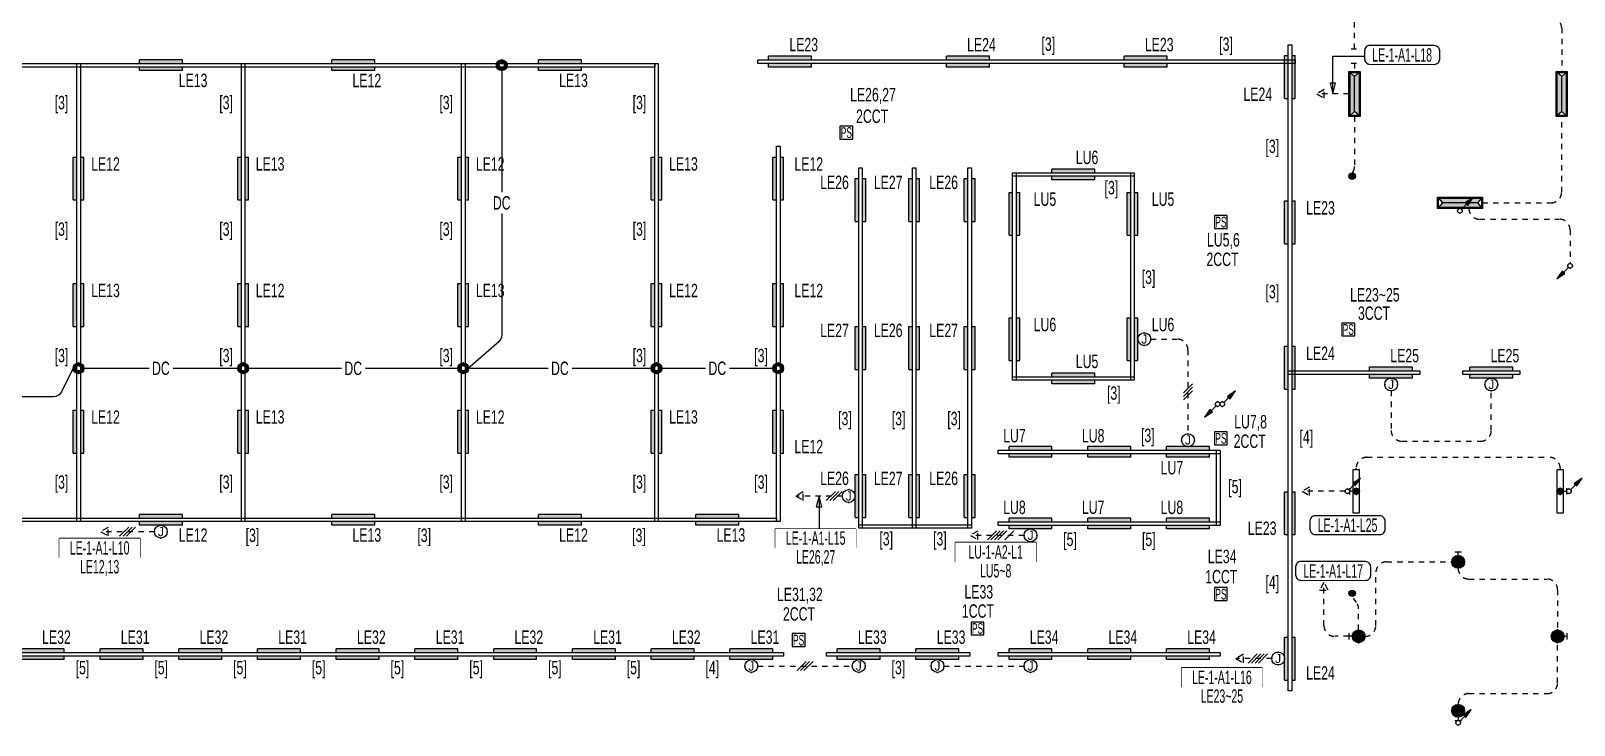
# Model space of a CAD drawing. Header units: millimetres. Extents: x 86947 to 500447, y -530175 to 1059536.
# Drawn here: x 308816 to 351941, y -323880 to -304490 of the extents above; entities that cross this region are included whole.
import ezdxf
from ezdxf.enums import TextEntityAlignment as Align

# ---------------------------------------------------------------- set-up
doc = ezdxf.new("R2010")
doc.units = ezdxf.units.MM
doc.header["$LTSCALE"] = 150
doc.set_wipeout_variables(frame=1)
doc.linetypes.add('D1', pattern=[3, 1, -1, 1])
for name, color, linetype in [('------01 Distribution Panel', 3, 'Continuous'), ('------03 Lighting Fixture', 3, 'Continuous'), ('------04 Lighting Switch', 2, 'Continuous'), ('------04 Number of Strands (가닥수)', 1, 'Continuous'), ('-----20 General Symbol', 3, 'Continuous'), ('-----23 Concealed or Exposed Wire', 4, 'D1'), ('-----25 Emergency Lighting Embeded Wire in Ceiling or Wall', 1, 'Continuous'), ('-----28 Race Way', 1, 'Continuous'), ('-----29 Indicator', 1, 'Continuous')]:
    doc.layers.add(name, color=color, linetype=linetype)
doc.styles.add('ELEC', font='')
doc.styles.get('ELEC').set_extended_font_data('Dotum')

# ---------------------------------------------------------------- blocks, each defined once
blk = doc.blocks.new('D12')
at = {"linetype": 'Continuous'}
blk.add_lwpolyline([(600, -90), (600, 90), (-600, 90), (-600, -90)], close=True, dxfattribs=at)
blk.add_circle((0, 0), 90, dxfattribs=at)
for p in [(-90, 0), (0, 90), (90, 0), (0, -90)]:
    blk.add_point(p)
blk = doc.blocks.new('E13')
at = {"layer": '------03 Lighting Fixture'}
blk.add_hatch(color=256, dxfattribs=at).paths.add_polyline_path([(-90, 180, 1), (90, 180, 1)])
for p, q in [((90, 0), (-90, 0)), ((0, 90), (0, 0))]:
    blk.add_line(p, q, dxfattribs=at)
blk.add_blockref('D12', (0, 180), dxfattribs=at)
blk = doc.blocks.new('D01')
at = {"linetype": 'Continuous'}
blk.add_circle((0, 0), 150, dxfattribs=at)
for p in [(-150, 0), (0, 150), (150, 0), (0, -150)]:
    blk.add_point(p)
blk = doc.blocks.new('E01')
h = blk.add_hatch(color=256)
edge = h.paths.add_edge_path(flags=17)
edge.add_arc((0, 0), 75, 0, 360)
edge = h.paths.add_edge_path()
edge.add_arc((0, 0), 150, 0, 360)
blk.add_blockref('D01', (0, 0))
at = {"xscale": 0.5, "yscale": 0.5, "zscale": 0.5}
blk.add_blockref('D01', (0, 0), dxfattribs=at)
blk = doc.blocks.new('*U15')
blk.add_lwpolyline([(150, 0), (-150, 0), (-150, -300), (150, -300)], close=True)
at = {"style": 'ELEC', "width": 0.6}
blk.add_text('PS', height=250, dxfattribs=at).set_placement((0, -150), align=Align.MIDDLE)
blk = doc.blocks.new('*U12')
h = blk.add_hatch(color=256)
edge = h.paths.add_edge_path()
edge.add_arc((0, -75), 75, 0, 360)
blk.add_circle((0, -75), 75)
blk = doc.blocks.new('E17')
h = blk.add_hatch(color=256)
h.paths.add_polyline_path([(600, 100), (-600, 100), (-600, 0), (600, 0)])
h.paths.add_polyline_path([(600, -100), (-600, -100), (-600, -200), (600, -200)])
for p, q in [((-600, 100), (600, 100)), ((-600, 100), (-600, 0)), ((600, 100), (600, 0)), ((600, 100), (600, 0)), ((-600, -100), (-600, -200)), ((-600, -200), (600, -200)), ((600, -100), (600, -200))]:
    blk.add_line(p, q)
blk = doc.blocks.new('벽부 비상등')
h = blk.add_hatch(color=0)
h.dxf.hatch_style = 1
h.paths.add_polyline_path([(0, 488), (-128, 600), (-128, -600), (0, -488)])
h = blk.add_hatch(color=0)
h.dxf.hatch_style = 1
h.paths.add_polyline_path([(128, 600), (0, 488), (0, -488), (128, -600)])
at = {"color": 1}
for p, q in [((-128, 600), (0, 488)), ((0, 488), (128, 600)), ((0, -488), (0, 488)), ((-128, -600), (0, -488)), ((0, -488), (128, -600))]:
    blk.add_line(p, q, dxfattribs=at)
blk.add_lwpolyline([(158, -630), (158, 630), (-158, 630), (-158, -630)], close=True)
blk.add_lwpolyline([(128, -600), (128, 600), (-128, 600), (-128, -600)], close=True, dxfattribs=at)
blk = doc.blocks.new('D06')
for p, q in [((-75, 0), (0, 0)), ((0, -75), (0, 75))]:
    blk.add_line(p, q)
at = {"linetype": 'Continuous'}
blk.add_circle((-225, 0), 150, dxfattribs=at)
for p in [(-375, 0), (-225, 150), (-75, 0), (-225, -150)]:
    blk.add_point(p)
blk = doc.blocks.new('E06')
blk.add_hatch(color=256).paths.add_polyline_path([(-75, 0, 1), (-375, 0, 1)])
blk.add_blockref('D06', (0, 0))
blk = doc.blocks.new('O01')
blk.add_hatch(color=256).paths.add_polyline_path([(-149, -218), (-218, -149), (-368, -368)])
blk.add_line((-46, -46), (-184, -184))
blk.add_lwpolyline([(-368, -368), (-149, -218), (-218, -149), (-368, -368)])
blk.add_circle((0, 0), 65)
for p in [(-65, 0), (-65, 0), (0, 65), (0, 65), (65, 0), (65, 0), (0, -65), (0, -65)]:
    blk.add_point(p)
blk = doc.blocks.new('O04')
blk.add_circle((0, 0), 150)
for p in [(-150, 0), (0, 150), (150, 0), (0, -150)]:
    blk.add_point(p)
at = {"style": 'ELEC'}
blk.add_text('J', height=214, dxfattribs=at).set_placement((0, 0), align=Align.MIDDLE)
blk = doc.blocks.new('*U44')
at = {"color": 0}
for p, q in [((-186, -106), (26, 106)), ((-106, -106), (106, 106)), ((-26, -106), (186, 106))]:
    blk.add_line(p, q, dxfattribs=at)
blk = doc.blocks.new('O07')
blk.add_lwpolyline([(0, -100), (173, 0), (0, 100)], close=True)
blk = doc.blocks.new('*U46')
at = {"color": 0}
for p, q in [((-306, -106), (-94, 106)), ((-226, -106), (-14, 106)), ((-146, -106), (66, 106)), ((-66, -106), (146, 106)), ((94, -106), (306, 106))]:
    blk.add_line(p, q, dxfattribs=at)
blk = doc.blocks.new('*U47')
at = {"color": 0}
for p, q in [((-226, -106), (-14, 106)), ((-146, -106), (66, 106)), ((-66, -106), (146, 106)), ((14, -106), (226, 106))]:
    blk.add_line(p, q, dxfattribs=at)

msp = doc.modelspace()

# ---------------------------------------------------------------- linework, layer by layer
at = {"layer": '------01 Distribution Panel', "color": 1, "elevation": 0}
for points in [[(309611, -319193), (311866, -319193), (311866, -318668), (309611, -318668)], [(329618, -318919), (331873, -318919), (331873, -318394), (329618, -318394)], [(334649, -319306), (336904, -319306), (336904, -318781), (334649, -318781)], [(340971, -322808), (343226, -322808), (343226, -322283), (340971, -322283)]]:
    msp.add_lwpolyline(points, close=True, dxfattribs=at)
at = {"layer": '-----23 Concealed or Exposed Wire', "elevation": 0}
for points in [[(345808, -304994), (345808, -303408, -0.414214), (346108, -303108), (348120, -303108)], [(349380, -303108), (350530, -303108, -0.414214), (350830, -303408), (350830, -303808, 0.414214), (351130, -304108), (351293, -304108, -0.414214), (351593, -304408), (351593, -305620)], [(345808, -306880), (345808, -308265, -0.137857), (345764, -308421), (345740, -308460)], [(349380, -309293), (351293, -309293, 0.414214), (351593, -308993), (351593, -306880)], [(349000, -309450, 0.414214), (349300, -309750), (351528, -309750, -0.414214), (351828, -310050), (351828, -310972)], [(340110, -313100), (340850, -313100, -0.414214), (341150, -313400), (341150, -315740)], [(346827, -314545), (346827, -315650, 0.414214), (347127, -315950), (349327, -315950, 0.414214), (349627, -315650), (349627, -314545)], [(345850, -316750), (345850, -316700, -0.414214), (346150, -316400), (351250, -316400, -0.414214), (351550, -316700), (351550, -316750)], [(346100, -321400, 0.414214), (346400, -321100), (346400, -319620, -0.414214), (346700, -319320), (348520, -319320)], [(348700, -319500, 0.414214), (349000, -319800), (351180, -319800, -0.414214), (351480, -320100), (351480, -321220)], [(345650, -321400), (345250, -321400, -0.414214), (344950, -321100), (344950, -319900)], [(345920, -321220), (345920, -320635, 0.158261), (345863, -320459), (345740, -320290)], [(348700, -323300, -0.414214), (349000, -323000), (351180, -323000, 0.414214), (351480, -322700), (351480, -321580)]]:
    msp.add_lwpolyline(points, format="xyb", dxfattribs=at)
for points in [[(345708, -304994), (345908, -304994)], [(345708, -305394), (345908, -305394)], [(345808, -305394), (345808, -305620)], [(345650, -306250), (344750, -306250)], [(345540, -317350), (344340, -317350)], [(331490, -317483), (330190, -317483)], [(312269, -318477), (310769, -318477)], [(336570, -318580), (335070, -318580)], [(343490, -322020), (342490, -322020)], [(329130, -322230), (331770, -322230)], [(334330, -322230), (336570, -322230)]]:
    msp.add_lwpolyline(points, dxfattribs=at)
at = {"layer": '-----25 Emergency Lighting Embeded Wire in Ceiling or Wall'}
for p, q in [((310299, -313913), (312121, -313913)), ((312792, -313913), (314599, -313913)), ((314899, -313913), (317496, -313913)), ((318167, -313913), (320749, -313913)), ((321049, -313913), (323271, -313913)), ((323942, -313913), (326149, -313913)), ((326449, -313913), (327671, -313913)), ((328343, -313913), (329550, -313913))]:
    msp.add_line(p, q, dxfattribs=at)
at = {"layer": '-----25 Emergency Lighting Embeded Wire in Ceiling or Wall', "elevation": 0}
msp.add_lwpolyline([(321974, -305600), (321974, -308997)], dxfattribs=at)
for points in [[(321974, -309590), (321974, -312987, -0.215614), (321889, -313175), (321049, -313913)], [(309999, -313913), (309668, -314575, -0.284079), (309444, -314713), (307367, -314713)]]:
    msp.add_lwpolyline(points, format="xyb", dxfattribs=at)
at = {"layer": '-----28 Race Way', "elevation": 0}
for points in [[(344050, -304880), (344050, -322920), (343950, -322920), (343950, -304880)], [(329133, -305300), (344150, -305300), (344150, -305400), (329133, -305400)], [(299449, -305400), (326249, -305400), (326249, -305500), (299449, -305500)], [(310199, -305400), (310199, -318197), (310099, -318197), (310099, -305400)], [(314799, -305400), (314799, -318197), (314699, -318197), (314699, -305400)], [(320949, -305400), (320949, -318197), (320849, -318197), (320849, -305400)], [(326349, -305400), (326349, -318197), (326249, -318197), (326249, -305400)], [(329750, -307713), (329750, -318197), (329650, -318197), (329650, -307713)], [(332050, -318383), (331950, -318383), (331950, -308317), (332050, -308317)], [(333550, -318383), (333450, -318383), (333450, -308317), (333550, -308317)], [(335100, -318383), (335000, -318383), (335000, -308317), (335100, -308317)], [(336250, -308450), (339650, -308450), (339650, -308550), (336250, -308550)], [(336350, -314250), (336250, -314250), (336250, -308450), (336350, -308450)], [(339650, -314250), (339550, -314250), (339550, -308450), (339650, -308450)], [(336250, -314150), (339650, -314150), (339650, -314250), (336250, -314250)], [(343950, -313985), (347627, -313985), (347627, -314085), (343950, -314085)], [(348827, -313985), (350427, -313985), (350427, -314085), (348827, -314085)], [(335850, -316200), (342050, -316200), (342050, -316300), (335850, -316300)], [(342050, -316200), (342050, -318300), (341950, -318300), (341950, -316200)], [(284150, -318097), (329648, -318097), (329648, -318197), (284150, -318197)], [(335850, -318200), (342050, -318200), (342050, -318300), (335850, -318300)], [(331950, -318283), (335100, -318283), (335100, -318383), (331950, -318383)], [(284050, -321850), (329850, -321850), (329850, -321950), (284050, -321950)]]:
    msp.add_lwpolyline(points, close=True, dxfattribs=at)
at = {"layer": '-----28 Race Way'}
for points in [[(331050, -321850), (335050, -321850), (335050, -321950), (331050, -321950)], [(335850, -321850), (342050, -321850), (342050, -321950), (335850, -321950)]]:
    msp.add_lwpolyline(points, close=True, dxfattribs=at)
at = {"layer": '-----29 Indicator'}
for p, q in [((345200, -306250), (345200, -305194)), ((345200, -305194), (346085, -305194))]:
    msp.add_line(p, q, dxfattribs=at)
at = {"layer": '-----29 Indicator', "color": 1}
for p, q in [((345275, -305950), (345125, -305950)), ((345125, -305950), (345200, -306250)), ((345200, -306250), (345275, -305950)), ((330840, -317483), (330765, -317783)), ((330765, -317783), (330915, -317783)), ((330915, -317783), (330840, -317483))]:
    msp.add_line(p, q, dxfattribs=at)
at = {"color": 1, "linetype": 'Continuous', "elevation": 0}
for points in [[(346085, -305271, 0.414214), (346235, -305421), (348035, -305426, 0.414214), (348185, -305276), (348185, -305051, 0.414214), (348035, -304901), (346235, -304896, 0.414214), (346085, -305046)], [(344559, -318405, 0.414214), (344709, -318555), (346509, -318560, 0.414214), (346659, -318410), (346659, -318185, 0.414214), (346509, -318035), (344709, -318030, 0.414214), (344559, -318180)], [(344158, -319684, 0.414214), (344308, -319834), (346108, -319839, 0.414214), (346258, -319689), (346258, -319464, 0.414214), (346108, -319314), (344308, -319309, 0.414214), (344158, -319459)]]:
    msp.add_lwpolyline(points, format="xyb", close=True, dxfattribs=at)

# ---------------------------------------------------------------- block references
at = {"layer": '------03 Lighting Fixture', "color": 3}
for p, rotation in [((312449, -305500), 180), ((317824, -305500), 180), ((323599, -305500), 180), ((330033, -305400), 180), ((335000, -305400), 180), ((339967, -305400), 180), ((343950, -305780), 89.99999999999999), ((310099, -308613), 90), ((314699, -308613), 90), ((320849, -308613), 90), ((326249, -308613), 90), ((329650, -308613), 90), ((331950, -309217), 89.99999999999999), ((333450, -309217), 89.99999999999999), ((335000, -309217), 89.99999999999999), ((337950, -308550), 180), ((336250, -309600), 89.99999999999999), ((339550, -309600), 89.99999999999999), ((343950, -309840), 89.99999999999999), ((310099, -312147), 90), ((314699, -312147), 90), ((320849, -312147), 90), ((326249, -312147), 90), ((329650, -312147), 90), ((336250, -313100), 89.99999999999999), ((339550, -313100), 89.99999999999999), ((331950, -313350), 89.99999999999999), ((333450, -313350), 89.99999999999999), ((335000, -313350), 89.99999999999999), ((343950, -313900), 89.99999999999999), ((346827, -314085), 180), ((349627, -314085), 180), ((337950, -314250), 180), ((310099, -315680), 90), ((314699, -315680), 90), ((320849, -315680), 90), ((326249, -315680), 90), ((329650, -315680), 90), ((336750, -316300), 180), ((338950, -316300), 180), ((341150, -316300), 180), ((331950, -317483), 89.99999999999999), ((333450, -317483), 89.99999999999999), ((335000, -317483), 89.99999999999999), ((343950, -317960), 89.99999999999999), ((312449, -318197), 180), ((317824, -318197), 180), ((323599, -318197), 180), ((327999, -318197), 180), ((336750, -318300), 180), ((338950, -318300), 180), ((341150, -318300), 180), ((343950, -322020), 89.99999999999999), ((309150, -321950), 180), ((311350, -321950), 180), ((313550, -321950), 180), ((315750, -321950), 180), ((317950, -321950), 180), ((320150, -321950), 180), ((322350, -321950), 180), ((324550, -321950), 180), ((326750, -321950), 180), ((328950, -321950), 180), ((331950, -321950), 180), ((334150, -321950), 180), ((336750, -321950), 180), ((338950, -321950), 180), ((341150, -321950), 180)]:
    msp.add_blockref('E17', p, dxfattribs=dict(at, rotation=rotation))
at = {"layer": '------03 Lighting Fixture'}
for p in [(321974, -305450), (310149, -313913), (310149, -313913), (314749, -313913), (314749, -313913), (320899, -313913), (320899, -313913), (326299, -313913), (326299, -313913), (329700, -313913)]:
    msp.add_blockref('E01', p, dxfattribs=at)
at = {"layer": '------03 Lighting Fixture', "xscale": -1}
for p in [(345808, -306250), (351593, -306250)]:
    msp.add_blockref('벽부 비상등', p, dxfattribs=at)
at = {"layer": '------03 Lighting Fixture', "xscale": -1, "rotation": 90}
msp.add_blockref('벽부 비상등', (348750, -309293), dxfattribs=at)
at = {"layer": '------03 Lighting Fixture'}
for p, rotation in [((345670, -317350), 270), ((351730, -317350), 89.99999999999999)]:
    msp.add_blockref('E13', p, dxfattribs=dict(at, rotation=rotation))
at = {"layer": '------03 Lighting Fixture', "xscale": 1.2, "yscale": 1.2, "zscale": 1.2}
for p, rotation in [((348700, -319050), 89.99999999999999), ((345650, -321400), 180), ((348700, -323750), 270)]:
    msp.add_blockref('E06', p, dxfattribs=dict(at, rotation=rotation))
msp.add_blockref('E06', (351750, -321400), dxfattribs=at)
at = {"layer": '------04 Lighting Switch', "xscale": 1.2, "yscale": 1.2, "zscale": 1.2}
for p in [(331605, -307150), (342070, -309650), (345630, -312650), (342070, -315690), (342070, -320040), (335270, -321000), (330270, -321325)]:
    msp.add_blockref('*U15', p, dxfattribs=at)
at = {"layer": '------04 Lighting Switch', "xscale": 1.2, "yscale": 1.2, "zscale": 1.2, "rotation": 89.99999999999999}
for p in [(345650, -308550), (345650, -320200)]:
    msp.add_blockref('*U12', p, dxfattribs=at)
at = {"layer": '------04 Number of Strands (가닥수)', "xscale": -1.2, "yscale": 1.2, "zscale": 1.2, "rotation": 90}
msp.add_blockref('*U44', (341150, -314570), dxfattribs=at)
at = {"layer": '------04 Number of Strands (가닥수)', "xscale": 1.2, "yscale": 1.2, "zscale": 1.2}
for p in [(331267, -317483), (330450, -322230)]:
    msp.add_blockref('*U44', p, dxfattribs=at)
at = {"layer": '-----20 General Symbol', "rotation": 180}
for p in [(348750, -309515), (342110, -314915), (345605, -317350), (351795, -317350), (348700, -323815)]:
    msp.add_blockref('O01', p, dxfattribs=at)
at = {"layer": '-----20 General Symbol'}
for p in [(351828, -311050), (341980, -314915)]:
    msp.add_blockref('O01', p, dxfattribs=at)
at = {"layer": '-----20 General Symbol', "xscale": 1.2, "yscale": 1.2, "zscale": 1.2}
for p in [(339930, -313100), (346827, -314365), (349627, -314365), (341150, -315920), (331670, -317483), (312449, -318477), (336750, -318580), (328950, -322230), (331950, -322230), (334150, -322230), (336750, -322230), (343670, -322020)]:
    msp.add_blockref('O04', p, dxfattribs=at)
at = {"layer": '-----23 Concealed or Exposed Wire', "xscale": 1.199999999953434, "yscale": 1.199999999953434, "zscale": 1.199999999953434}
for p, rotation in [((344958, -306250), 180), ((330398, -317483), 180), ((344548, -317350), 180), ((310977, -318477), 180), ((335278, -318580), 180), ((344950, -320108), 89.99999999999999), ((342698, -322020), 180)]:
    msp.add_blockref('O07', p, dxfattribs=dict(at, rotation=rotation))

# ---------------------------------------------------------------- texts
at = {"layer": '------04 Lighting Switch', "style": 'ELEC', "width": 0.7}
for s, p in [('LE23', (330413, -304873)), ('LE24', (335380, -304873)), ('LE23', (340346, -304873)), ('LE13', (313349, -305872)), ('LE12', (318204, -305872)), ('LE13', (323979, -305872)), ('LE26,27', (332348, -306304)), ('LE24', (343102, -306257)), ('2CCT', (332324, -306874)), ('LU6', (338330, -308023)), ('LE12', (310902, -308205)), ('LE13', (315502, -308205)), ('LE12', (321652, -308205)), ('LE13', (327052, -308205)), ('LE12', (330553, -308205)), ('LE26', (331273, -308720)), ('LE27', (332773, -308720)), ('LE26', (334323, -308720)), ('LU5', (337153, -309192)), ('LU5', (340453, -309192)), ('LE23', (344853, -309432)), ('LU5,6', (342139, -310357)), ('2CCT', (342115, -310870)), ('LE13', (310902, -311739)), ('LE12', (315502, -311739)), ('LE13', (321652, -311739)), ('LE12', (327052, -311739)), ('LE12', (330553, -311739)), ('LE23~25', (346373, -311861)), ('3CCT', (346349, -312374)), ('LU6', (337153, -312692)), ('LU6', (340453, -312692)), ('LE27', (331273, -312854)), ('LE26', (332773, -312854)), ('LE27', (334323, -312854)), ('LE24', (344853, -313492)), ('LE25', (347206, -313559)), ('LE25', (350006, -313559)), ('LU5', (338330, -313723)), ('LE12', (310902, -315272)), ('LE13', (315502, -315272)), ('LE12', (321652, -315272)), ('LE13', (327052, -315272)), ('LU7,8', (342900, -315438)), ('LU7', (336301, -315797)), ('LU8', (338501, -315797)), ('LE12', (330553, -316098)), ('2CCT', (342875, -315951)), ('LU7', (340701, -316692)), ('LE26', (331273, -316987)), ('LE27', (332773, -316987)), ('LE26', (334323, -316987)), ('LU8', (336301, -317797)), ('LU7', (338501, -317797)), ('LU8', (340701, -317797)), ('LE23', (343223, -318381)), ('LE12', (313349, -318569)), ('LE13', (318204, -318569)), ('LE12', (323979, -318569)), ('LE13', (328378, -318569)), ('LE34', (342105, -319170)), ('1CCT', (342081, -319733)), ('LE31,32', (330305, -320261)), ('2CCT', (330281, -320774)), ('1CCT', (335281, -320693)), ('LE32', (309530, -321423)), ('LE31', (311730, -321423)), ('LE32', (313930, -321423)), ('LE31', (316130, -321423)), ('LE32', (318330, -321423)), ('LE31', (320530, -321423)), ('LE32', (322730, -321423)), ('LE31', (324930, -321423)), ('LE32', (327130, -321423)), ('LE31', (329330, -321423)), ('LE33', (332330, -321423)), ('LE33', (334530, -321423)), ('LE34', (337130, -321423)), ('LE34', (339330, -321423)), ('LE34', (341530, -321423)), ('LE24', (344853, -322419))]:
    msp.add_text(s, height=375, dxfattribs=at).set_placement(p, align=Align.MIDDLE)
at = {"layer": '-----25 Emergency Lighting Embeded Wire in Ceiling or Wall', "style": 'ELEC', "width": 0.7}
for p in [(321974, -309293), (312449, -313913), (317824, -313913), (323599, -313913), (327999, -313913)]:
    msp.add_text('DC', height=375, dxfattribs=at).set_placement(p, align=Align.MIDDLE)
at = {"layer": '-----28 Race Way', "style": 'ELEC', "width": 0.7}
for s, p in [('[3]', (337248, -304906)), ('[3]', (342214, -304906)), ('[3]', (309672, -306539)), ('[3]', (314272, -306539)), ('[3]', (320422, -306539)), ('[3]', (325822, -306539)), ('[3]', (343507, -307761)), ('[3]', (339010, -308916)), ('[3]', (309672, -310072)), ('[3]', (314272, -310072)), ('[3]', (320422, -310072)), ('[3]', (325822, -310072)), ('[3]', (340049, -311417)), ('[3]', (343507, -311821)), ('[3]', (309672, -313605)), ('[3]', (314272, -313605)), ('[3]', (320422, -313605)), ('[3]', (325822, -313605)), ('[3]', (329221, -313605)), ('[3]', (339078, -314651)), ('[3]', (331565, -315365)), ('[3]', (333065, -315365)), ('[3]', (334615, -315365)), ('[3]', (340028, -315835)), ('[4]', (344457, -315881)), ('[3]', (309672, -317138)), ('[3]', (314272, -317138)), ('[3]', (320422, -317138)), ('[3]', (325822, -317138)), ('[3]', (329221, -317138)), ('[5]', (342466, -317264)), ('[3]', (315008, -318625)), ('[3]', (319808, -318625)), ('[3]', (325808, -318625)), ('[3]', (332718, -318722, 0)), ('[3]', (334218, -318722, 0)), ('[5]', (337855, -318739)), ('[5]', (340055, -318739)), ('[4]', (343507, -319941)), ('[5]', (310258, -322320)), ('[5]', (312458, -322320)), ('[5]', (314658, -322320)), ('[5]', (316858, -322320)), ('[5]', (319058, -322320)), ('[5]', (321258, -322320)), ('[5]', (323458, -322320)), ('[5]', (325658, -322320)), ('[4]', (327858, -322320)), ('[3]', (333058, -322320))]:
    msp.add_text(s, height=375, dxfattribs=at).set_placement(p, align=Align.MIDDLE)
at = {"linetype": 'Continuous', "style": 'ELEC', "width": 0.6}
for s, p in [('LE-1-A1-L18', (347135, -305161)), ('LE-1-A1-L25', (345609, -318295)), ('LE-1-A1-L17', (345208, -319574))]:
    msp.add_text(s, height=375, dxfattribs=at).set_placement(p, align=Align.MIDDLE)

# ---------------------------------------------------------------- next in the draw order: wipeouts: each hides what was drawn before it
at = {"color": 1}
for points in [[(309611, -319193), (311866, -319193), (311866, -318668), (309611, -318668)], [(329618, -318919), (331873, -318919), (331873, -318394), (329618, -318394)], [(334649, -319306), (336904, -319306), (336904, -318781), (334649, -318781)], [(340971, -322808), (343226, -322808), (343226, -322283), (340971, -322283)]]:
    msp.add_wipeout(points, dxfattribs=at)

# ---------------------------------------------------------------- next in the draw order: linework, layer by layer
at = {"layer": '-----29 Indicator'}
msp.add_line((330840, -317483), (330840, -318394), dxfattribs=at)

# ---------------------------------------------------------------- next in the draw order: block references
at = {"layer": '------04 Number of Strands (가닥수)', "xscale": 1.2, "yscale": 1.2, "zscale": 1.2}
for name, p in [('*U44', (311519, -318477)), ('*U46', (335916, -318580)), ('*U47', (343104, -322020))]:
    msp.add_blockref(name, p, dxfattribs=at)

# ---------------------------------------------------------------- next in the draw order: wipeouts: each hides what was drawn before it
at = {"color": 1}
for points in [[(329618, -319444), (331873, -319444), (331873, -318919), (329618, -318919)], [(309611, -319718), (311866, -319718), (311866, -319193), (309611, -319193)], [(334649, -319831), (336904, -319831), (336904, -319306), (334649, -319306)], [(340971, -323333), (343226, -323333), (343226, -322808), (340971, -322808)]]:
    msp.add_wipeout(points, dxfattribs=at)

# ---------------------------------------------------------------- next in the draw order: texts
at = {"layer": '------04 Lighting Switch', "style": 'ELEC', "width": 0.7}
msp.add_text('LE33', height=375, dxfattribs=at).set_placement((335305, -320157), align=Align.MIDDLE)
at = {"style": 'ELEC', "width": 0.6}
for s, p in [('LE-1-A1-L15', (330746, -318656)), ('LE-1-A1-L10', (310738, -318930)), ('LE26,27', (330746, -319181)), ('LU-1-A2-L1', (335777, -319043)), ('LE12,13', (310738, -319455)), ('LU5~8', (335777, -319568)), ('LE-1-A1-L16', (342098, -322545)), ('LE23~25', (342098, -323070))]:
    msp.add_text(s, height=375, dxfattribs=at).set_placement(p, align=Align.MIDDLE_CENTER)

doc.saveas('drawing.dxf')
